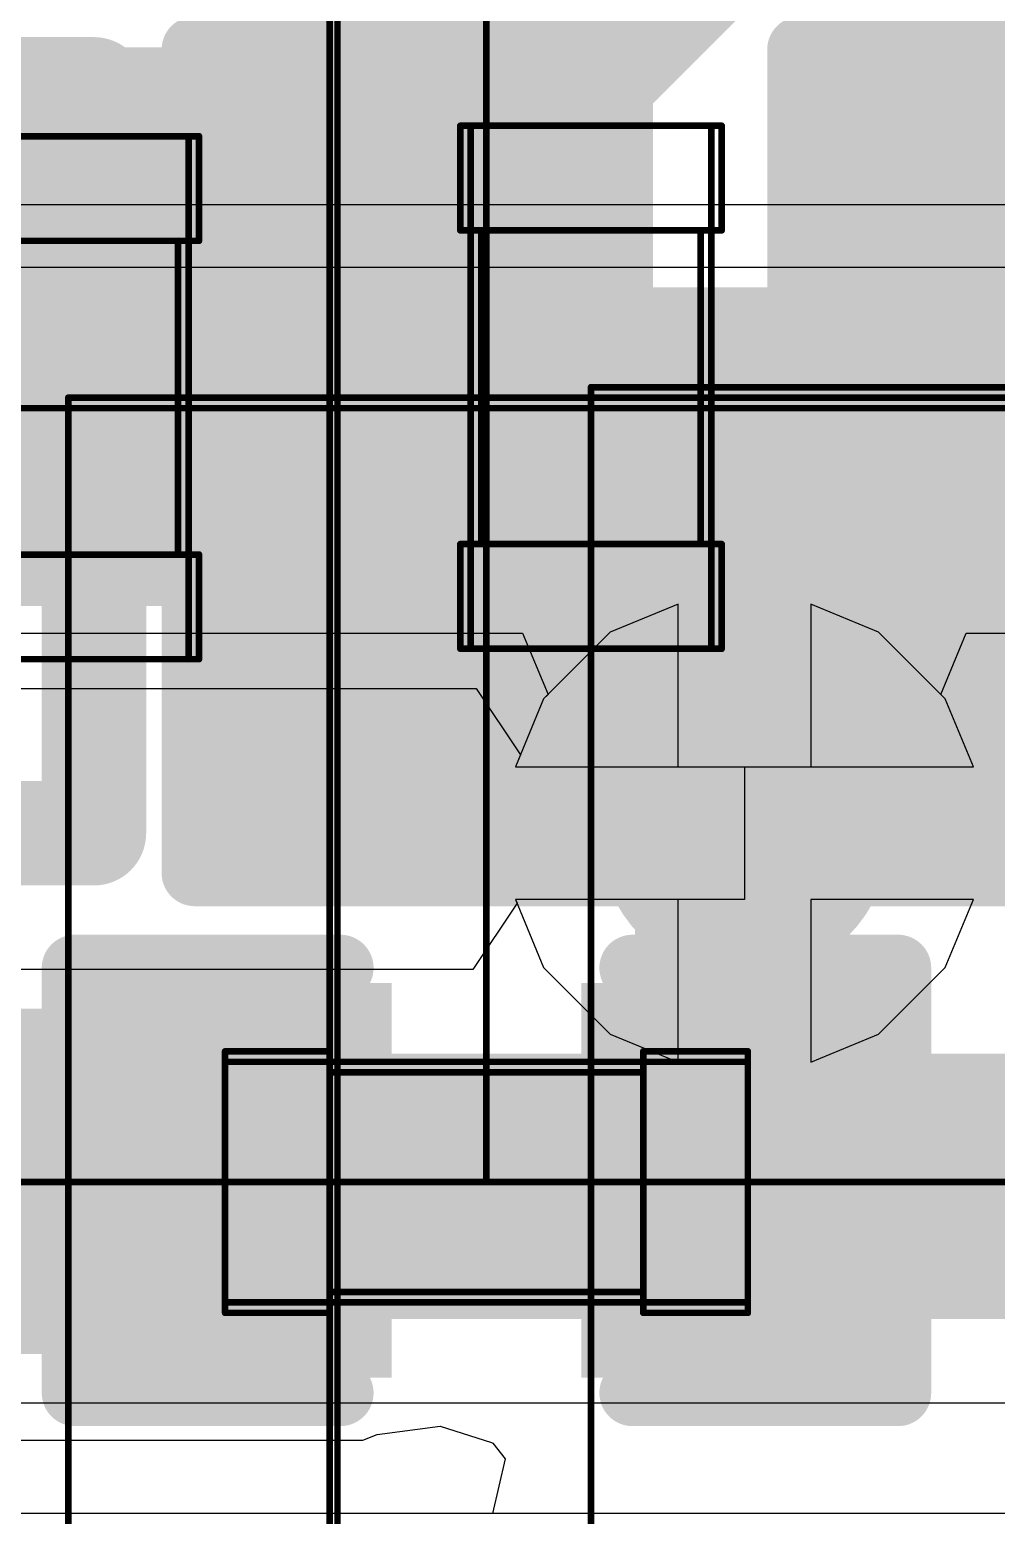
# Model space of a CAD drawing. Header units: inches. Extents: x 0 to 323, y -26 to 38.
# Drawn here: x 12.875 to 14.725, y 0.2 to 3.041 of the extents above; entities that cross this region are included whole.
import ezdxf

# ---------------------------------------------------------------- set-up
doc = ezdxf.new("R2010")
doc.units = ezdxf.units.IN
for name, color, linetype in [('Bottom Layer', 5, 'Continuous'), ('Bottom Solder', 6, 'Continuous'), ('Drill Drawing', 1, 'Continuous'), ('GND', 76, 'Continuous'), ('Mechanical 3', 76, 'Continuous'), ('Power', 16, 'Continuous'), ('Top Layer', 1, 'Continuous'), ('Top Overlay', 2, 'Continuous'), ('Top Paste', 8, 'Continuous'), ('Top Solder', 216, 'Continuous'), ('Via Holes', 16, 'Continuous')]:
    doc.layers.add(name, color=color, linetype=linetype)

# ---------------------------------------------------------------- blocks, each defined once
blk = doc.blocks.new('C___0402_11')
at = {"layer": 'Top Layer'}
for points in [[(-0.6985, -0.3175), (-0.6985, 0.3175), (-0.2413, 0.3175), (-0.2413, -0.3175)], [(0.2413, -0.3175), (0.2413, 0.3175), (0.6985, 0.3175), (0.6985, -0.3175)]]:
    blk.add_hatch(color=1, dxfattribs=at).paths.add_polyline_path(points)
at = {"layer": 'Top Paste'}
for points in [[(-0.6985, -0.3175), (-0.6985, 0.3175), (-0.2413, 0.3175), (-0.2413, -0.3175)], [(0.2413, -0.3175), (0.2413, 0.3175), (0.6985, 0.3175), (0.6985, -0.3175)]]:
    blk.add_hatch(color=8, dxfattribs=at).paths.add_polyline_path(points)
at = {"layer": 'Top Solder'}
for points in [[(-0.7585, -0.3775), (-0.7585, 0.3775), (-0.1813, 0.3775), (-0.1813, -0.3775)], [(0.1813, -0.3775), (0.1813, 0.3775), (0.7585, 0.3775), (0.7585, -0.3775)]]:
    blk.add_hatch(color=216, dxfattribs=at).paths.add_polyline_path(points)
at = {"layer": 'Top Overlay'}
for points in [[(-0.7874, 0.4064, 0.127, 0.127, 0), (-0.2794, 0.4064, 0.127, 0.127, 0)], [(-0.7874, -0.4064, 0.127, 0.127, 0), (-0.7874, 0.4064, 0.127, 0.127, 0)], [(0.2794, 0.4064, 0.127, 0.127, 0), (0.7874, 0.4064, 0.127, 0.127, 0)], [(0.7874, -0.4064, 0.127, 0.127, 0), (0.7874, 0.4064, 0.127, 0.127, 0)], [(-0.7874, -0.4064, 0.127, 0.127, 0), (-0.2794, -0.4064, 0.127, 0.127, 0)], [(0.2794, -0.4064, 0.127, 0.127, 0), (0.7874, -0.4064, 0.127, 0.127, 0)]]:
    blk.add_lwpolyline(points, format="xyseb", dxfattribs=at)
for points in [[(-0.8191, 0.4064, 0.0635, 0.0635, 1), (-0.7556, 0.4064, 0.0635, 0.0635, 1)], [(-0.8191, 0.4064, 0.0635, 0.0635, 1), (-0.7556, 0.4064, 0.0635, 0.0635, 1)], [(-0.3111, 0.4064, 0.0635, 0.0635, 1), (-0.2477, 0.4064, 0.0635, 0.0635, 1)], [(0.2477, 0.4064, 0.0635, 0.0635, 1), (0.3111, 0.4064, 0.0635, 0.0635, 1)], [(0.7556, 0.4064, 0.0635, 0.0635, 1), (0.8191, 0.4064, 0.0635, 0.0635, 1)], [(0.7556, 0.4064, 0.0635, 0.0635, 1), (0.8191, 0.4064, 0.0635, 0.0635, 1)], [(-0.8191, -0.4064, 0.0635, 0.0635, 1), (-0.7556, -0.4064, 0.0635, 0.0635, 1)], [(-0.8191, -0.4064, 0.0635, 0.0635, 1), (-0.7556, -0.4064, 0.0635, 0.0635, 1)], [(-0.3111, -0.4064, 0.0635, 0.0635, 1), (-0.2477, -0.4064, 0.0635, 0.0635, 1)], [(0.2477, -0.4064, 0.0635, 0.0635, 1), (0.3111, -0.4064, 0.0635, 0.0635, 1)], [(0.7556, -0.4064, 0.0635, 0.0635, 1), (0.8191, -0.4064, 0.0635, 0.0635, 1)], [(0.7556, -0.4064, 0.0635, 0.0635, 1), (0.8191, -0.4064, 0.0635, 0.0635, 1)]]:
    blk.add_lwpolyline(points, format="xyseb", close=True, dxfattribs=at)
blk = doc.blocks.new('C___0402_13')
at = {"layer": 'Top Layer'}
for points in [[(-0.6985, -0.3175), (-0.6985, 0.3175), (-0.2413, 0.3175), (-0.2413, -0.3175)], [(0.2413, -0.3175), (0.2413, 0.3175), (0.6985, 0.3175), (0.6985, -0.3175)]]:
    blk.add_hatch(color=1, dxfattribs=at).paths.add_polyline_path(points)
at = {"layer": 'Top Paste'}
for points in [[(-0.6985, -0.3175), (-0.6985, 0.3175), (-0.2413, 0.3175), (-0.2413, -0.3175)], [(0.2413, -0.3175), (0.2413, 0.3175), (0.6985, 0.3175), (0.6985, -0.3175)]]:
    blk.add_hatch(color=8, dxfattribs=at).paths.add_polyline_path(points)
at = {"layer": 'Top Solder'}
for points in [[(-0.7585, -0.3775), (-0.7585, 0.3775), (-0.1813, 0.3775), (-0.1813, -0.3775)], [(0.1813, -0.3775), (0.1813, 0.3775), (0.7585, 0.3775), (0.7585, -0.3775)]]:
    blk.add_hatch(color=216, dxfattribs=at).paths.add_polyline_path(points)
at = {"layer": 'Top Overlay'}
for points in [[(-0.2794, 0.4064, 0.127, 0.127, 0), (-0.7874, 0.4064, 0.127, 0.127, 0)], [(-0.7874, -0.4064, 0.127, 0.127, 0), (-0.7874, 0.4064, 0.127, 0.127, 0)], [(0.7874, 0.4064, 0.127, 0.127, 0), (0.2794, 0.4064, 0.127, 0.127, 0)], [(0.7874, -0.4064, 0.127, 0.127, 0), (0.7874, 0.4064, 0.127, 0.127, 0)], [(-0.2794, -0.4064, 0.127, 0.127, 0), (-0.7874, -0.4064, 0.127, 0.127, 0)], [(0.7874, -0.4064, 0.127, 0.127, 0), (0.2794, -0.4064, 0.127, 0.127, 0)]]:
    blk.add_lwpolyline(points, format="xyseb", dxfattribs=at)
for points in [[(-0.8191, 0.4064, 0.0635, 0.0635, 1), (-0.7556, 0.4064, 0.0635, 0.0635, 1)], [(-0.8191, 0.4064, 0.0635, 0.0635, 1), (-0.7556, 0.4064, 0.0635, 0.0635, 1)], [(-0.3111, 0.4064, 0.0635, 0.0635, 1), (-0.2477, 0.4064, 0.0635, 0.0635, 1)], [(0.2477, 0.4064, 0.0635, 0.0635, 1), (0.3111, 0.4064, 0.0635, 0.0635, 1)], [(0.7556, 0.4064, 0.0635, 0.0635, 1), (0.8191, 0.4064, 0.0635, 0.0635, 1)], [(0.7556, 0.4064, 0.0635, 0.0635, 1), (0.8191, 0.4064, 0.0635, 0.0635, 1)], [(-0.8191, -0.4064, 0.0635, 0.0635, 1), (-0.7556, -0.4064, 0.0635, 0.0635, 1)], [(-0.8191, -0.4064, 0.0635, 0.0635, 1), (-0.7556, -0.4064, 0.0635, 0.0635, 1)], [(-0.3111, -0.4064, 0.0635, 0.0635, 1), (-0.2477, -0.4064, 0.0635, 0.0635, 1)], [(0.2477, -0.4064, 0.0635, 0.0635, 1), (0.3111, -0.4064, 0.0635, 0.0635, 1)], [(0.7556, -0.4064, 0.0635, 0.0635, 1), (0.8191, -0.4064, 0.0635, 0.0635, 1)], [(0.7556, -0.4064, 0.0635, 0.0635, 1), (0.8191, -0.4064, 0.0635, 0.0635, 1)]]:
    blk.add_lwpolyline(points, format="xyseb", close=True, dxfattribs=at)
blk = doc.blocks.new('C___0402_16')
at = {"layer": 'Top Layer'}
for points in [[(-0.6985, -0.3175), (-0.6985, 0.3175), (-0.2413, 0.3175), (-0.2413, -0.3175)], [(0.2413, -0.3175), (0.2413, 0.3175), (0.6985, 0.3175), (0.6985, -0.3175)]]:
    blk.add_hatch(color=1, dxfattribs=at).paths.add_polyline_path(points)
at = {"layer": 'Top Paste'}
for points in [[(-0.6985, -0.3175), (-0.6985, 0.3175), (-0.2413, 0.3175), (-0.2413, -0.3175)], [(0.2413, -0.3175), (0.2413, 0.3175), (0.6985, 0.3175), (0.6985, -0.3175)]]:
    blk.add_hatch(color=8, dxfattribs=at).paths.add_polyline_path(points)
at = {"layer": 'Top Solder'}
for points in [[(-0.7585, -0.3775), (-0.7585, 0.3775), (-0.1813, 0.3775), (-0.1813, -0.3775)], [(0.1813, -0.3775), (0.1813, 0.3775), (0.7585, 0.3775), (0.7585, -0.3775)]]:
    blk.add_hatch(color=216, dxfattribs=at).paths.add_polyline_path(points)
at = {"layer": 'Top Overlay'}
for points in [[(-0.2794, 0.4064, 0.127, 0.127, 0), (-0.7874, 0.4064, 0.127, 0.127, 0)], [(-0.7874, -0.4064, 0.127, 0.127, 0), (-0.7874, 0.4064, 0.127, 0.127, 0)], [(0.7874, 0.4064, 0.127, 0.127, 0), (0.2794, 0.4064, 0.127, 0.127, 0)], [(0.7874, -0.4064, 0.127, 0.127, 0), (0.7874, 0.4064, 0.127, 0.127, 0)], [(-0.2794, -0.4064, 0.127, 0.127, 0), (-0.7874, -0.4064, 0.127, 0.127, 0)], [(0.7874, -0.4064, 0.127, 0.127, 0), (0.2794, -0.4064, 0.127, 0.127, 0)]]:
    blk.add_lwpolyline(points, format="xyseb", dxfattribs=at)
for points in [[(-0.8191, 0.4064, 0.0635, 0.0635, 1), (-0.7556, 0.4064, 0.0635, 0.0635, 1)], [(-0.8191, 0.4064, 0.0635, 0.0635, 1), (-0.7556, 0.4064, 0.0635, 0.0635, 1)], [(-0.3111, 0.4064, 0.0635, 0.0635, 1), (-0.2477, 0.4064, 0.0635, 0.0635, 1)], [(0.2477, 0.4064, 0.0635, 0.0635, 1), (0.3111, 0.4064, 0.0635, 0.0635, 1)], [(0.7556, 0.4064, 0.0635, 0.0635, 1), (0.8191, 0.4064, 0.0635, 0.0635, 1)], [(0.7556, 0.4064, 0.0635, 0.0635, 1), (0.8191, 0.4064, 0.0635, 0.0635, 1)], [(-0.8191, -0.4064, 0.0635, 0.0635, 1), (-0.7556, -0.4064, 0.0635, 0.0635, 1)], [(-0.8191, -0.4064, 0.0635, 0.0635, 1), (-0.7556, -0.4064, 0.0635, 0.0635, 1)], [(-0.3111, -0.4064, 0.0635, 0.0635, 1), (-0.2477, -0.4064, 0.0635, 0.0635, 1)], [(0.2477, -0.4064, 0.0635, 0.0635, 1), (0.3111, -0.4064, 0.0635, 0.0635, 1)], [(0.7556, -0.4064, 0.0635, 0.0635, 1), (0.8191, -0.4064, 0.0635, 0.0635, 1)], [(0.7556, -0.4064, 0.0635, 0.0635, 1), (0.8191, -0.4064, 0.0635, 0.0635, 1)]]:
    blk.add_lwpolyline(points, format="xyseb", close=True, dxfattribs=at)
blk = doc.blocks.new('IND_0402_28')
at = {"layer": 'Top Layer'}
for points in [[(-0.55, 0.3), (-0.15, 0.3), (-0.15, -0.3), (-0.55, -0.3)], [(0.15, 0.3), (0.55, 0.3), (0.55, -0.3), (0.15, -0.3)]]:
    blk.add_hatch(color=1, dxfattribs=at).paths.add_polyline_path(points)
at = {"layer": 'Top Paste'}
for points in [[(-0.55, 0.3), (-0.15, 0.3), (-0.15, -0.3), (-0.55, -0.3)], [(0.15, 0.3), (0.55, 0.3), (0.55, -0.3), (0.15, -0.3)]]:
    blk.add_hatch(color=8, dxfattribs=at).paths.add_polyline_path(points)
at = {"layer": 'Top Solder'}
for points in [[(-0.55, 0.3), (-0.15, 0.3), (-0.15, -0.3), (-0.55, -0.3)], [(0.15, 0.3), (0.55, 0.3), (0.55, -0.3), (0.15, -0.3)]]:
    blk.add_hatch(color=216, dxfattribs=at).paths.add_polyline_path(points)
at = {"layer": 'Top Overlay'}
for points in [[(-0.7112, -0.4572, 0.2, 0.2, 0), (-0.7112, 0.4572, 0.2, 0.2, 0)], [(-0.3048, 0.4572, 0.2, 0.2, 0), (-0.7112, 0.4572, 0.2, 0.2, 0)], [(0.7112, 0.4572, 0.2, 0.2, 0), (-0.3048, 0.4572, 0.2, 0.2, 0)], [(0.7112, -0.4572, 0.2, 0.2, 0), (0.7112, 0.4572, 0.2, 0.2, 0)], [(-0.3048, -0.4572, 0.2, 0.2, 0), (-0.7112, -0.4572, 0.2, 0.2, 0)], [(0.7112, -0.4572, 0.2, 0.2, 0), (-0.3048, -0.4572, 0.2, 0.2, 0)]]:
    blk.add_lwpolyline(points, format="xyseb", dxfattribs=at)
for points in [[(-0.7612, 0.4572, 0.1, 0.1, 1), (-0.6612, 0.4572, 0.1, 0.1, 1)], [(-0.7612, 0.4572, 0.1, 0.1, 1), (-0.6612, 0.4572, 0.1, 0.1, 1)], [(-0.3548, 0.4572, 0.1, 0.1, 1), (-0.2548, 0.4572, 0.1, 0.1, 1)], [(-0.3548, 0.4572, 0.1, 0.1, 1), (-0.2548, 0.4572, 0.1, 0.1, 1)], [(0.6612, 0.4572, 0.1, 0.1, 1), (0.7612, 0.4572, 0.1, 0.1, 1)], [(0.6612, 0.4572, 0.1, 0.1, 1), (0.7612, 0.4572, 0.1, 0.1, 1)], [(-0.7612, -0.4572, 0.1, 0.1, 1), (-0.6612, -0.4572, 0.1, 0.1, 1)], [(-0.7612, -0.4572, 0.1, 0.1, 1), (-0.6612, -0.4572, 0.1, 0.1, 1)], [(-0.3548, -0.4572, 0.1, 0.1, 1), (-0.2548, -0.4572, 0.1, 0.1, 1)], [(-0.3548, -0.4572, 0.1, 0.1, 1), (-0.2548, -0.4572, 0.1, 0.1, 1)], [(0.6612, -0.4572, 0.1, 0.1, 1), (0.7612, -0.4572, 0.1, 0.1, 1)], [(0.6612, -0.4572, 0.1, 0.1, 1), (0.7612, -0.4572, 0.1, 0.1, 1)]]:
    blk.add_lwpolyline(points, format="xyseb", close=True, dxfattribs=at)

msp = doc.modelspace()

# ---------------------------------------------------------------- hatches: boundary and pattern name
at = {"layer": 'Bottom Layer'}
h = msp.add_hatch(color=5, dxfattribs=at)
edge = h.paths.add_edge_path()
edge.add_arc((14.2428, 1.504), 0.25, 0, 360)
at = {"layer": 'Bottom Solder'}
h = msp.add_hatch(color=6, dxfattribs=at)
edge = h.paths.add_edge_path()
edge.add_arc((14.2428, 1.504), 0.15, 0, 360)
at = {"layer": 'GND'}
h = msp.add_hatch(color=76, dxfattribs=at)
edge = h.paths.add_edge_path()
edge.add_arc((14.2428, 1.504), 0.25, 0, 360)
at = {"layer": 'Power'}
h = msp.add_hatch(color=16, dxfattribs=at)
edge = h.paths.add_edge_path()
edge.add_arc((14.2428, 1.504), 0.25, 0, 360)
at = {"layer": 'Top Layer'}
for points in [[(12.2174, 2.3622), (13.9954, 2.3622), (13.9954, 3.0068), (12.2174, 3.0068)], [(13.2801, 1.5167), (16.1859, 1.5167), (16.1859, 2.0374), (13.2801, 2.0374)], [(13.9905, 1.504), (15.9047, 1.504), (15.9047, 2.0374), (13.9905, 2.0374)], [(13.5128, 1.1684), (11.7348, 1.1684), (11.7348, 0.508), (13.5128, 0.508)]]:
    msp.add_hatch(color=1, dxfattribs=at).paths.add_polyline_path(points)
h = msp.add_hatch(color=1, dxfattribs=at)
edge = h.paths.add_edge_path()
edge.add_arc((14.2428, 1.504), 0.25, 0, 360)
at = {"layer": 'Top Solder'}
h = msp.add_hatch(color=216, dxfattribs=at)
edge = h.paths.add_edge_path()
edge.add_arc((14.2428, 1.504), 0.15, 0, 360)
at = {"layer": 'Via Holes'}
h = msp.add_hatch(color=7, dxfattribs=at)
edge = h.paths.add_edge_path()
edge.add_arc((14.2428, 1.504), 0.15, 0, 360)

# ---------------------------------------------------------------- linework, layer by layer
at = {"layer": 'Bottom Layer'}
for p, q in [((20.3022, 2.5857), (11.7676, 2.5857)), ((11.4621, 1.8865), (13.8184, 1.8865)), ((13.8184, 1.8865), (13.867, 1.7692)), ((14.6186, 1.7692), (14.6672, 1.8865)), ((14.6672, 1.8865), (14.8906, 1.8865)), ((13.867, 1.7692), (13.8586, 1.7608)), ((14.627, 1.7608), (14.6186, 1.7692)), ((13.8586, 1.7608), (13.8049, 1.631)), ((14.6807, 1.631), (14.627, 1.7608)), ((13.8049, 1.631), (14.6807, 1.631)), ((14.1158, 1.377), (13.8049, 1.377)), ((13.8049, 1.377), (13.8586, 1.2473)), ((14.1158, 1.0661), (14.1158, 1.377)), ((14.6807, 1.377), (14.3698, 1.377)), ((14.3698, 1.377), (14.3698, 1.0661)), ((14.627, 1.2473), (14.6807, 1.377)), ((13.8586, 1.2473), (13.9861, 1.1198)), ((14.4995, 1.1198), (14.627, 1.2473)), ((13.9861, 1.1198), (14.1158, 1.0661)), ((14.3698, 1.0661), (14.4995, 1.1198)), ((21.7238, 0.2032), (8.3343, 0.2032))]:
    msp.add_line(p, q, dxfattribs=at)
msp.add_lwpolyline([(11.5341, 2.2361, 0.381, 0.381, 0), (20.3022, 2.2361, 0.381, 0.381, 0)], format="xyseb", dxfattribs=at)
at = {"layer": 'Drill Drawing'}
for points in [[(14.4968, 1.504, 0.0508, 0.0508, 1), (13.9888, 1.504, 0.0508, 0.0508, 1)], [(13.9761, 1.504, 0.0254, 0.0254, 1), (14.0015, 1.504, 0.0254, 0.0254, 1)], [(14.4841, 1.504, 0.0254, 0.0254, 1), (14.5095, 1.504, 0.0254, 0.0254, 1)]]:
    msp.add_lwpolyline(points, format="xyseb", close=True, dxfattribs=at)
at = {"layer": 'GND'}
for p, q in [((14.1158, 1.942), (13.9861, 1.8882)), ((14.1158, 1.631), (14.1158, 1.942)), ((14.4995, 1.8882), (14.3698, 1.942)), ((14.3698, 1.942), (14.3698, 1.631)), ((13.9861, 1.8882), (13.8586, 1.7608)), ((14.627, 1.7608), (14.4995, 1.8882)), ((13.8586, 1.7608), (13.8049, 1.631)), ((14.6807, 1.631), (14.627, 1.7608)), ((13.8049, 1.631), (14.1158, 1.631)), ((14.3698, 1.631), (14.6807, 1.631)), ((14.1158, 1.377), (13.8049, 1.377)), ((13.8049, 1.377), (13.8586, 1.2473)), ((14.1158, 1.0661), (14.1158, 1.377)), ((14.6807, 1.377), (14.3698, 1.377)), ((14.3698, 1.377), (14.3698, 1.0661)), ((14.627, 1.2473), (14.6807, 1.377)), ((13.8586, 1.2473), (13.9861, 1.1198)), ((14.4995, 1.1198), (14.627, 1.2473)), ((13.9861, 1.1198), (14.1158, 1.0661)), ((14.3698, 1.0661), (14.4995, 1.1198)), ((37.7698, 0.2032), (0.2032, 0.2032))]:
    msp.add_line(p, q, dxfattribs=at)
at = {"layer": 'Mechanical 3'}
for points in [[(13.7492, 0.8368, 0.0127, 0.0127, 0), (13.7492, 8.7815, 0.0127, 0.0127, 0)], [(13.7492, 0.8368, 0.0127, 0.0127, 0), (13.7492, 8.7815, 0.0127, 0.0127, 0)], [(13.4492, 0.2221, 0.0127, 0.0127, 0), (13.4492, 8.1668, 0.0127, 0.0127, 0)], [(13.4492, 0.2221, 0.0127, 0.0127, 0), (13.4492, 8.1668, 0.0127, 0.0127, 0)], [(13.4492, -0.7779, 0.0127, 0.0127, 0), (13.4492, 7.1668, 0.0127, 0.0127, 0)], [(13.4492, -0.7779, 0.0127, 0.0127, 0), (13.4492, 7.1668, 0.0127, 0.0127, 0)], [(13.4492, -1.7779, 0.0127, 0.0127, 0), (13.4492, 6.1668, 0.0127, 0.0127, 0)], [(13.4492, -1.7779, 0.0127, 0.0127, 0), (13.4492, 6.1668, 0.0127, 0.0127, 0)], [(13.4492, -2.7779, 0.0127, 0.0127, 0), (13.4492, 5.1668, 0.0127, 0.0127, 0)], [(13.4492, -2.7779, 0.0127, 0.0127, 0), (13.4492, 5.1668, 0.0127, 0.0127, 0)], [(13.4642, -3.7779, 0.0127, 0.0127, 0), (13.4642, 4.1668, 0.0127, 0.0127, 0)], [(13.4642, -3.7779, 0.0127, 0.0127, 0), (13.4642, 4.1668, 0.0127, 0.0127, 0)], [(12.7192, 2.8368, 0.0127, 0.0127, 0), (13.1792, 2.8368, 0.0127, 0.0127, 0)], [(13.1792, 2.8368, 0.0127, 0.0127, 0), (13.1992, 2.8368, 0.0127, 0.0127, 0)], [(13.1792, 1.8368, 0.0127, 0.0127, 0), (13.1792, 2.8368, 0.0127, 0.0127, 0)], [(13.1992, 2.6368, 0.0127, 0.0127, 0), (13.1992, 2.8368, 0.0127, 0.0127, 0)], [(13.6992, 2.8568, 0.0127, 0.0127, 0), (13.7192, 2.8568, 0.0127, 0.0127, 0)], [(13.6992, 2.6568, 0.0127, 0.0127, 0), (13.6992, 2.8568, 0.0127, 0.0127, 0)], [(13.7192, 2.8568, 0.0127, 0.0127, 0), (14.1792, 2.8568, 0.0127, 0.0127, 0)], [(13.7192, 1.8568, 0.0127, 0.0127, 0), (13.7192, 2.8568, 0.0127, 0.0127, 0)], [(14.1792, 1.8568, 0.0127, 0.0127, 0), (14.1792, 2.8568, 0.0127, 0.0127, 0)], [(14.1792, 2.8568, 0.0127, 0.0127, 0), (14.1992, 2.8568, 0.0127, 0.0127, 0)], [(14.1992, 2.6568, 0.0127, 0.0127, 0), (14.1992, 2.8568, 0.0127, 0.0127, 0)], [(12.7192, 2.6368, 0.0127, 0.0127, 0), (13.1792, 2.6368, 0.0127, 0.0127, 0)], [(13.1592, 2.0368, 0.0127, 0.0127, 0), (13.1592, 2.6368, 0.0127, 0.0127, 0)], [(13.1792, 2.6368, 0.0127, 0.0127, 0), (13.1992, 2.6368, 0.0127, 0.0127, 0)], [(13.6992, 2.6568, 0.0127, 0.0127, 0), (13.7192, 2.6568, 0.0127, 0.0127, 0)], [(13.7192, 2.6568, 0.0127, 0.0127, 0), (14.1792, 2.6568, 0.0127, 0.0127, 0)], [(13.7392, 2.0568, 0.0127, 0.0127, 0), (13.7392, 2.6568, 0.0127, 0.0127, 0)], [(14.1592, 2.0568, 0.0127, 0.0127, 0), (14.1592, 2.6568, 0.0127, 0.0127, 0)], [(14.1792, 2.6568, 0.0127, 0.0127, 0), (14.1992, 2.6568, 0.0127, 0.0127, 0)], [(13.9492, 2.3568, 0.0127, 0.0127, 0), (21.8939, 2.3568, 0.0127, 0.0127, 0)], [(13.9492, 2.3568, 0.0127, 0.0127, 0), (21.8939, 2.3568, 0.0127, 0.0127, 0)], [(13.9492, -1.6156, 0.0127, 0.0127, 0), (13.9492, 2.3568, 0.0127, 0.0127, 0)], [(13.9492, -1.6156, 0.0127, 0.0127, 0), (13.9492, 2.3568, 0.0127, 0.0127, 0)], [(12.9492, 2.3368, 0.0127, 0.0127, 0), (20.8939, 2.3368, 0.0127, 0.0127, 0)], [(12.9492, 2.3368, 0.0127, 0.0127, 0), (20.8939, 2.3368, 0.0127, 0.0127, 0)], [(12.9492, -1.6356, 0.0127, 0.0127, 0), (12.9492, 2.3368, 0.0127, 0.0127, 0)], [(12.9492, -1.6356, 0.0127, 0.0127, 0), (12.9492, 2.3368, 0.0127, 0.0127, 0)], [(11.7492, 2.3168, 0.0127, 0.0127, 0), (19.6939, 2.3168, 0.0127, 0.0127, 0)], [(11.7492, 2.3168, 0.0127, 0.0127, 0), (19.6939, 2.3168, 0.0127, 0.0127, 0)], [(13.6992, 2.0568, 0.0127, 0.0127, 0), (13.7192, 2.0568, 0.0127, 0.0127, 0)], [(13.6992, 1.8568, 0.0127, 0.0127, 0), (13.6992, 2.0568, 0.0127, 0.0127, 0)], [(13.7192, 2.0568, 0.0127, 0.0127, 0), (14.1792, 2.0568, 0.0127, 0.0127, 0)], [(14.1792, 2.0568, 0.0127, 0.0127, 0), (14.1992, 2.0568, 0.0127, 0.0127, 0)], [(14.1992, 1.8568, 0.0127, 0.0127, 0), (14.1992, 2.0568, 0.0127, 0.0127, 0)], [(12.7192, 2.0368, 0.0127, 0.0127, 0), (13.1792, 2.0368, 0.0127, 0.0127, 0)], [(13.1792, 2.0368, 0.0127, 0.0127, 0), (13.1992, 2.0368, 0.0127, 0.0127, 0)], [(13.1992, 1.8368, 0.0127, 0.0127, 0), (13.1992, 2.0368, 0.0127, 0.0127, 0)], [(13.6992, 1.8568, 0.0127, 0.0127, 0), (13.7192, 1.8568, 0.0127, 0.0127, 0)], [(13.7192, 1.8568, 0.0127, 0.0127, 0), (14.1792, 1.8568, 0.0127, 0.0127, 0)], [(14.1792, 1.8568, 0.0127, 0.0127, 0), (14.1992, 1.8568, 0.0127, 0.0127, 0)], [(12.7192, 1.8368, 0.0127, 0.0127, 0), (13.1792, 1.8368, 0.0127, 0.0127, 0)], [(13.1792, 1.8368, 0.0127, 0.0127, 0), (13.1992, 1.8368, 0.0127, 0.0127, 0)], [(13.2492, 1.0668, 0.0127, 0.0127, 0), (13.2492, 1.0868, 0.0127, 0.0127, 0)], [(13.2492, 1.0868, 0.0127, 0.0127, 0), (13.4492, 1.0868, 0.0127, 0.0127, 0)], [(13.4492, 1.0668, 0.0127, 0.0127, 0), (13.4492, 1.0868, 0.0127, 0.0127, 0)], [(14.0492, 1.0668, 0.0127, 0.0127, 0), (14.0492, 1.0868, 0.0127, 0.0127, 0)], [(14.0492, 1.0868, 0.0127, 0.0127, 0), (14.2492, 1.0868, 0.0127, 0.0127, 0)], [(14.2492, 1.0668, 0.0127, 0.0127, 0), (14.2492, 1.0868, 0.0127, 0.0127, 0)], [(13.2492, 1.0668, 0.0127, 0.0127, 0), (14.2492, 1.0668, 0.0127, 0.0127, 0)], [(13.2492, 0.6068, 0.0127, 0.0127, 0), (13.2492, 1.0668, 0.0127, 0.0127, 0)], [(13.4492, 0.6068, 0.0127, 0.0127, 0), (13.4492, 1.0668, 0.0127, 0.0127, 0)], [(13.4492, 1.0468, 0.0127, 0.0127, 0), (14.0492, 1.0468, 0.0127, 0.0127, 0)], [(14.0492, 0.6068, 0.0127, 0.0127, 0), (14.0492, 1.0668, 0.0127, 0.0127, 0)], [(14.2492, 0.6068, 0.0127, 0.0127, 0), (14.2492, 1.0668, 0.0127, 0.0127, 0)], [(12.1768, 0.8368, 0.0127, 0.0127, 0), (16.1492, 0.8368, 0.0127, 0.0127, 0)], [(12.1768, 0.8368, 0.0127, 0.0127, 0), (16.1492, 0.8368, 0.0127, 0.0127, 0)], [(13.7492, 0.8368, 0.0127, 0.0127, 0), (17.7216, 0.8368, 0.0127, 0.0127, 0)], [(13.7492, 0.8368, 0.0127, 0.0127, 0), (17.7216, 0.8368, 0.0127, 0.0127, 0)], [(13.4492, 0.6268, 0.0127, 0.0127, 0), (14.0492, 0.6268, 0.0127, 0.0127, 0)], [(13.2492, 0.6068, 0.0127, 0.0127, 0), (14.2492, 0.6068, 0.0127, 0.0127, 0)], [(13.2492, 0.5868, 0.0127, 0.0127, 0), (13.2492, 0.6068, 0.0127, 0.0127, 0)], [(13.4492, 0.5868, 0.0127, 0.0127, 0), (13.4492, 0.6068, 0.0127, 0.0127, 0)], [(14.0492, 0.5868, 0.0127, 0.0127, 0), (14.0492, 0.6068, 0.0127, 0.0127, 0)], [(14.2492, 0.5868, 0.0127, 0.0127, 0), (14.2492, 0.6068, 0.0127, 0.0127, 0)], [(13.2492, 0.5868, 0.0127, 0.0127, 0), (13.4492, 0.5868, 0.0127, 0.0127, 0)], [(14.0492, 0.5868, 0.0127, 0.0127, 0), (14.2492, 0.5868, 0.0127, 0.0127, 0)]]:
    msp.add_lwpolyline(points, format="xyseb", dxfattribs=at)
for points in [[(13.176, 2.8368, 0.00635, 0.00635, 1), (13.1824, 2.8368, 0.00635, 0.00635, 1)], [(13.176, 2.8368, 0.00635, 0.00635, 1), (13.1824, 2.8368, 0.00635, 0.00635, 1)], [(13.176, 2.8368, 0.00635, 0.00635, 1), (13.1824, 2.8368, 0.00635, 0.00635, 1)], [(13.196, 2.8368, 0.00635, 0.00635, 1), (13.2024, 2.8368, 0.00635, 0.00635, 1)], [(13.196, 2.8368, 0.00635, 0.00635, 1), (13.2024, 2.8368, 0.00635, 0.00635, 1)], [(13.696, 2.8568, 0.00635, 0.00635, 1), (13.7024, 2.8568, 0.00635, 0.00635, 1)], [(13.696, 2.8568, 0.00635, 0.00635, 1), (13.7024, 2.8568, 0.00635, 0.00635, 1)], [(13.716, 2.8568, 0.00635, 0.00635, 1), (13.7224, 2.8568, 0.00635, 0.00635, 1)], [(13.716, 2.8568, 0.00635, 0.00635, 1), (13.7224, 2.8568, 0.00635, 0.00635, 1)], [(13.716, 2.8568, 0.00635, 0.00635, 1), (13.7224, 2.8568, 0.00635, 0.00635, 1)], [(14.176, 2.8568, 0.00635, 0.00635, 1), (14.1824, 2.8568, 0.00635, 0.00635, 1)], [(14.176, 2.8568, 0.00635, 0.00635, 1), (14.1824, 2.8568, 0.00635, 0.00635, 1)], [(14.176, 2.8568, 0.00635, 0.00635, 1), (14.1824, 2.8568, 0.00635, 0.00635, 1)], [(14.196, 2.8568, 0.00635, 0.00635, 1), (14.2024, 2.8568, 0.00635, 0.00635, 1)], [(14.196, 2.8568, 0.00635, 0.00635, 1), (14.2024, 2.8568, 0.00635, 0.00635, 1)], [(13.156, 2.6368, 0.00635, 0.00635, 1), (13.1624, 2.6368, 0.00635, 0.00635, 1)], [(13.176, 2.6368, 0.00635, 0.00635, 1), (13.1824, 2.6368, 0.00635, 0.00635, 1)], [(13.176, 2.6368, 0.00635, 0.00635, 1), (13.1824, 2.6368, 0.00635, 0.00635, 1)], [(13.196, 2.6368, 0.00635, 0.00635, 1), (13.2024, 2.6368, 0.00635, 0.00635, 1)], [(13.196, 2.6368, 0.00635, 0.00635, 1), (13.2024, 2.6368, 0.00635, 0.00635, 1)], [(13.696, 2.6568, 0.00635, 0.00635, 1), (13.7024, 2.6568, 0.00635, 0.00635, 1)], [(13.696, 2.6568, 0.00635, 0.00635, 1), (13.7024, 2.6568, 0.00635, 0.00635, 1)], [(13.716, 2.6568, 0.00635, 0.00635, 1), (13.7224, 2.6568, 0.00635, 0.00635, 1)], [(13.716, 2.6568, 0.00635, 0.00635, 1), (13.7224, 2.6568, 0.00635, 0.00635, 1)], [(13.736, 2.6568, 0.00635, 0.00635, 1), (13.7424, 2.6568, 0.00635, 0.00635, 1)], [(14.156, 2.6568, 0.00635, 0.00635, 1), (14.1624, 2.6568, 0.00635, 0.00635, 1)], [(14.176, 2.6568, 0.00635, 0.00635, 1), (14.1824, 2.6568, 0.00635, 0.00635, 1)], [(14.176, 2.6568, 0.00635, 0.00635, 1), (14.1824, 2.6568, 0.00635, 0.00635, 1)], [(14.196, 2.6568, 0.00635, 0.00635, 1), (14.2024, 2.6568, 0.00635, 0.00635, 1)], [(14.196, 2.6568, 0.00635, 0.00635, 1), (14.2024, 2.6568, 0.00635, 0.00635, 1)], [(13.946, 2.3568, 0.00635, 0.00635, 1), (13.9524, 2.3568, 0.00635, 0.00635, 1)], [(13.946, 2.3568, 0.00635, 0.00635, 1), (13.9524, 2.3568, 0.00635, 0.00635, 1)], [(13.946, 2.3568, 0.00635, 0.00635, 1), (13.9524, 2.3568, 0.00635, 0.00635, 1)], [(13.946, 2.3568, 0.00635, 0.00635, 1), (13.9524, 2.3568, 0.00635, 0.00635, 1)], [(13.9524, 2.3568, 0.00635, 0.00635, 1), (13.946, 2.3568, 0.00635, 0.00635, 1)], [(13.9524, 2.3568, 0.00635, 0.00635, 1), (13.946, 2.3568, 0.00635, 0.00635, 1)], [(13.9444, 2.3568, 0.00317, 0.00317, 1), (13.9476, 2.3568, 0.00317, 0.00317, 1)], [(13.9444, 2.3568, 0.00317, 0.00317, 1), (13.9476, 2.3568, 0.00317, 0.00317, 1)], [(13.9508, 2.3568, 0.00317, 0.00317, 1), (13.954, 2.3568, 0.00317, 0.00317, 1)], [(13.9508, 2.3568, 0.00317, 0.00317, 1), (13.954, 2.3568, 0.00317, 0.00317, 1)], [(12.946, 2.3368, 0.00635, 0.00635, 1), (12.9524, 2.3368, 0.00635, 0.00635, 1)], [(12.946, 2.3368, 0.00635, 0.00635, 1), (12.9524, 2.3368, 0.00635, 0.00635, 1)], [(12.946, 2.3368, 0.00635, 0.00635, 1), (12.9524, 2.3368, 0.00635, 0.00635, 1)], [(12.946, 2.3368, 0.00635, 0.00635, 1), (12.9524, 2.3368, 0.00635, 0.00635, 1)], [(12.9524, 2.3368, 0.00635, 0.00635, 1), (12.946, 2.3368, 0.00635, 0.00635, 1)], [(12.9524, 2.3368, 0.00635, 0.00635, 1), (12.946, 2.3368, 0.00635, 0.00635, 1)], [(12.9444, 2.3368, 0.00317, 0.00317, 1), (12.9476, 2.3368, 0.00317, 0.00317, 1)], [(12.9444, 2.3368, 0.00317, 0.00317, 1), (12.9476, 2.3368, 0.00317, 0.00317, 1)], [(12.9508, 2.3368, 0.00317, 0.00317, 1), (12.954, 2.3368, 0.00317, 0.00317, 1)], [(12.9508, 2.3368, 0.00317, 0.00317, 1), (12.954, 2.3368, 0.00317, 0.00317, 1)], [(13.696, 2.0568, 0.00635, 0.00635, 1), (13.7024, 2.0568, 0.00635, 0.00635, 1)], [(13.696, 2.0568, 0.00635, 0.00635, 1), (13.7024, 2.0568, 0.00635, 0.00635, 1)], [(13.716, 2.0568, 0.00635, 0.00635, 1), (13.7224, 2.0568, 0.00635, 0.00635, 1)], [(13.716, 2.0568, 0.00635, 0.00635, 1), (13.7224, 2.0568, 0.00635, 0.00635, 1)], [(13.736, 2.0568, 0.00635, 0.00635, 1), (13.7424, 2.0568, 0.00635, 0.00635, 1)], [(14.156, 2.0568, 0.00635, 0.00635, 1), (14.1624, 2.0568, 0.00635, 0.00635, 1)], [(14.176, 2.0568, 0.00635, 0.00635, 1), (14.1824, 2.0568, 0.00635, 0.00635, 1)], [(14.176, 2.0568, 0.00635, 0.00635, 1), (14.1824, 2.0568, 0.00635, 0.00635, 1)], [(14.196, 2.0568, 0.00635, 0.00635, 1), (14.2024, 2.0568, 0.00635, 0.00635, 1)], [(14.196, 2.0568, 0.00635, 0.00635, 1), (14.2024, 2.0568, 0.00635, 0.00635, 1)], [(13.156, 2.0368, 0.00635, 0.00635, 1), (13.1624, 2.0368, 0.00635, 0.00635, 1)], [(13.176, 2.0368, 0.00635, 0.00635, 1), (13.1824, 2.0368, 0.00635, 0.00635, 1)], [(13.176, 2.0368, 0.00635, 0.00635, 1), (13.1824, 2.0368, 0.00635, 0.00635, 1)], [(13.196, 2.0368, 0.00635, 0.00635, 1), (13.2024, 2.0368, 0.00635, 0.00635, 1)], [(13.196, 2.0368, 0.00635, 0.00635, 1), (13.2024, 2.0368, 0.00635, 0.00635, 1)], [(13.696, 1.8568, 0.00635, 0.00635, 1), (13.7024, 1.8568, 0.00635, 0.00635, 1)], [(13.696, 1.8568, 0.00635, 0.00635, 1), (13.7024, 1.8568, 0.00635, 0.00635, 1)], [(13.716, 1.8568, 0.00635, 0.00635, 1), (13.7224, 1.8568, 0.00635, 0.00635, 1)], [(13.716, 1.8568, 0.00635, 0.00635, 1), (13.7224, 1.8568, 0.00635, 0.00635, 1)], [(13.716, 1.8568, 0.00635, 0.00635, 1), (13.7224, 1.8568, 0.00635, 0.00635, 1)], [(14.176, 1.8568, 0.00635, 0.00635, 1), (14.1824, 1.8568, 0.00635, 0.00635, 1)], [(14.176, 1.8568, 0.00635, 0.00635, 1), (14.1824, 1.8568, 0.00635, 0.00635, 1)], [(14.176, 1.8568, 0.00635, 0.00635, 1), (14.1824, 1.8568, 0.00635, 0.00635, 1)], [(14.196, 1.8568, 0.00635, 0.00635, 1), (14.2024, 1.8568, 0.00635, 0.00635, 1)], [(14.196, 1.8568, 0.00635, 0.00635, 1), (14.2024, 1.8568, 0.00635, 0.00635, 1)], [(13.176, 1.8368, 0.00635, 0.00635, 1), (13.1824, 1.8368, 0.00635, 0.00635, 1)], [(13.176, 1.8368, 0.00635, 0.00635, 1), (13.1824, 1.8368, 0.00635, 0.00635, 1)], [(13.176, 1.8368, 0.00635, 0.00635, 1), (13.1824, 1.8368, 0.00635, 0.00635, 1)], [(13.196, 1.8368, 0.00635, 0.00635, 1), (13.2024, 1.8368, 0.00635, 0.00635, 1)], [(13.196, 1.8368, 0.00635, 0.00635, 1), (13.2024, 1.8368, 0.00635, 0.00635, 1)], [(13.246, 1.0868, 0.00635, 0.00635, 1), (13.2524, 1.0868, 0.00635, 0.00635, 1)], [(13.246, 1.0868, 0.00635, 0.00635, 1), (13.2524, 1.0868, 0.00635, 0.00635, 1)], [(13.446, 1.0868, 0.00635, 0.00635, 1), (13.4524, 1.0868, 0.00635, 0.00635, 1)], [(13.446, 1.0868, 0.00635, 0.00635, 1), (13.4524, 1.0868, 0.00635, 0.00635, 1)], [(14.046, 1.0868, 0.00635, 0.00635, 1), (14.0524, 1.0868, 0.00635, 0.00635, 1)], [(14.046, 1.0868, 0.00635, 0.00635, 1), (14.0524, 1.0868, 0.00635, 0.00635, 1)], [(14.246, 1.0868, 0.00635, 0.00635, 1), (14.2524, 1.0868, 0.00635, 0.00635, 1)], [(14.246, 1.0868, 0.00635, 0.00635, 1), (14.2524, 1.0868, 0.00635, 0.00635, 1)], [(13.246, 1.0668, 0.00635, 0.00635, 1), (13.2524, 1.0668, 0.00635, 0.00635, 1)], [(13.246, 1.0668, 0.00635, 0.00635, 1), (13.2524, 1.0668, 0.00635, 0.00635, 1)], [(13.246, 1.0668, 0.00635, 0.00635, 1), (13.2524, 1.0668, 0.00635, 0.00635, 1)], [(13.446, 1.0668, 0.00635, 0.00635, 1), (13.4524, 1.0668, 0.00635, 0.00635, 1)], [(13.446, 1.0668, 0.00635, 0.00635, 1), (13.4524, 1.0668, 0.00635, 0.00635, 1)], [(13.446, 1.0468, 0.00635, 0.00635, 1), (13.4524, 1.0468, 0.00635, 0.00635, 1)], [(14.046, 1.0668, 0.00635, 0.00635, 1), (14.0524, 1.0668, 0.00635, 0.00635, 1)], [(14.046, 1.0668, 0.00635, 0.00635, 1), (14.0524, 1.0668, 0.00635, 0.00635, 1)], [(14.046, 1.0468, 0.00635, 0.00635, 1), (14.0524, 1.0468, 0.00635, 0.00635, 1)], [(14.246, 1.0668, 0.00635, 0.00635, 1), (14.2524, 1.0668, 0.00635, 0.00635, 1)], [(14.246, 1.0668, 0.00635, 0.00635, 1), (14.2524, 1.0668, 0.00635, 0.00635, 1)], [(14.246, 1.0668, 0.00635, 0.00635, 1), (14.2524, 1.0668, 0.00635, 0.00635, 1)], [(13.746, 0.8368, 0.00635, 0.00635, 1), (13.7524, 0.8368, 0.00635, 0.00635, 1)], [(13.746, 0.8368, 0.00635, 0.00635, 1), (13.7524, 0.8368, 0.00635, 0.00635, 1)], [(13.746, 0.8368, 0.00635, 0.00635, 1), (13.7524, 0.8368, 0.00635, 0.00635, 1)], [(13.746, 0.8368, 0.00635, 0.00635, 1), (13.7524, 0.8368, 0.00635, 0.00635, 1)], [(13.7524, 0.8368, 0.00635, 0.00635, 1), (13.746, 0.8368, 0.00635, 0.00635, 1)], [(13.7524, 0.8368, 0.00635, 0.00635, 1), (13.746, 0.8368, 0.00635, 0.00635, 1)], [(13.7444, 0.8368, 0.00317, 0.00317, 1), (13.7476, 0.8368, 0.00317, 0.00317, 1)], [(13.7444, 0.8368, 0.00317, 0.00317, 1), (13.7476, 0.8368, 0.00317, 0.00317, 1)], [(13.7508, 0.8368, 0.00317, 0.00317, 1), (13.754, 0.8368, 0.00317, 0.00317, 1)], [(13.7508, 0.8368, 0.00317, 0.00317, 1), (13.754, 0.8368, 0.00317, 0.00317, 1)], [(13.446, 0.6268, 0.00635, 0.00635, 1), (13.4524, 0.6268, 0.00635, 0.00635, 1)], [(14.046, 0.6268, 0.00635, 0.00635, 1), (14.0524, 0.6268, 0.00635, 0.00635, 1)], [(13.246, 0.6068, 0.00635, 0.00635, 1), (13.2524, 0.6068, 0.00635, 0.00635, 1)], [(13.246, 0.6068, 0.00635, 0.00635, 1), (13.2524, 0.6068, 0.00635, 0.00635, 1)], [(13.246, 0.6068, 0.00635, 0.00635, 1), (13.2524, 0.6068, 0.00635, 0.00635, 1)], [(13.446, 0.6068, 0.00635, 0.00635, 1), (13.4524, 0.6068, 0.00635, 0.00635, 1)], [(13.446, 0.6068, 0.00635, 0.00635, 1), (13.4524, 0.6068, 0.00635, 0.00635, 1)], [(14.046, 0.6068, 0.00635, 0.00635, 1), (14.0524, 0.6068, 0.00635, 0.00635, 1)], [(14.046, 0.6068, 0.00635, 0.00635, 1), (14.0524, 0.6068, 0.00635, 0.00635, 1)], [(14.246, 0.6068, 0.00635, 0.00635, 1), (14.2524, 0.6068, 0.00635, 0.00635, 1)], [(14.246, 0.6068, 0.00635, 0.00635, 1), (14.2524, 0.6068, 0.00635, 0.00635, 1)], [(14.246, 0.6068, 0.00635, 0.00635, 1), (14.2524, 0.6068, 0.00635, 0.00635, 1)], [(13.246, 0.5868, 0.00635, 0.00635, 1), (13.2524, 0.5868, 0.00635, 0.00635, 1)], [(13.246, 0.5868, 0.00635, 0.00635, 1), (13.2524, 0.5868, 0.00635, 0.00635, 1)], [(13.446, 0.5868, 0.00635, 0.00635, 1), (13.4524, 0.5868, 0.00635, 0.00635, 1)], [(13.446, 0.5868, 0.00635, 0.00635, 1), (13.4524, 0.5868, 0.00635, 0.00635, 1)], [(14.046, 0.5868, 0.00635, 0.00635, 1), (14.0524, 0.5868, 0.00635, 0.00635, 1)], [(14.046, 0.5868, 0.00635, 0.00635, 1), (14.0524, 0.5868, 0.00635, 0.00635, 1)], [(14.246, 0.5868, 0.00635, 0.00635, 1), (14.2524, 0.5868, 0.00635, 0.00635, 1)], [(14.246, 0.5868, 0.00635, 0.00635, 1), (14.2524, 0.5868, 0.00635, 0.00635, 1)], [(13.446, 0.2221, 0.00635, 0.00635, 1), (13.4524, 0.2221, 0.00635, 0.00635, 1)], [(13.446, 0.2221, 0.00635, 0.00635, 1), (13.4524, 0.2221, 0.00635, 0.00635, 1)]]:
    msp.add_lwpolyline(points, format="xyseb", close=True, dxfattribs=at)
at = {"layer": 'Power'}
for p, q in [((19.2566, 2.7054), (11.9174, 2.7054)), ((12.1048, 1.781), (13.7295, 1.781)), ((13.7295, 1.781), (13.8144, 1.654)), ((13.8144, 1.654), (13.8049, 1.631)), ((13.8049, 1.631), (14.2428, 1.631)), ((14.2428, 1.631), (14.2428, 1.377)), ((13.8077, 1.3701), (13.7229, 1.2431)), ((14.2428, 1.377), (13.8049, 1.377)), ((13.8049, 1.377), (13.8077, 1.3701)), ((13.7229, 1.2431), (12.2272, 1.2431)), ((12.1549, 0.4144), (17.4332, 0.4144)), ((37.7698, 0.2032), (0.2032, 0.2032))]:
    msp.add_line(p, q, dxfattribs=at)
for points in [[(11.8127, 2.4438, 0.2083, 0.2083, 0), (17.5409, 2.4438, 0.2083, 0.2083, 0)], [(11.9965, 2.0426, 0.2083, 0.2083, 0), (23.5257, 2.0426, 0.2083, 0.2083, 0)], [(12.1549, 0.8287, 0.508, 0.508, 0), (17.5055, 0.8287, 0.508, 0.508, 0)]]:
    msp.add_lwpolyline(points, format="xyseb", dxfattribs=at)
at = {"layer": 'Top Layer'}
for p, q in [((13.5398, 0.3542), (13.6603, 0.3701)), ((13.6603, 0.3701), (13.759, 0.3391)), ((11.7348, 0.343), (13.5128, 0.343)), ((13.5128, 0.343), (13.5398, 0.3542)), ((13.759, 0.3391), (13.7615, 0.3373)), ((13.7615, 0.3373), (13.7847, 0.3079)), ((13.7847, 0.3079), (13.7609, 0.2032)), ((13.7609, 0.2032), (0.2032, 0.2032))]:
    msp.add_line(p, q, dxfattribs=at)
for points in [[(13.8704, 2.8788, 0.25, 0.25, 0), (14.8778, 3.8862, 0.25, 0.25, 0)], [(13.8704, 2.796, 0.25, 0.25, 0), (13.8704, 2.8788, 0.25, 0.25, 0)], [(13.716, 2.6416, 0.25, 0.25, 0), (13.8704, 2.796, 0.25, 0.25, 0)], [(12.541, 2.6614, 0.4, 0.4, 0), (13.1064, 2.6614, 0.4, 0.4, 0)], [(13.1064, 2.6614, 0.4, 0.4, 0), (13.5739, 2.6614, 0.4, 0.4, 0)], [(13.5976, 2.6851, 0.25, 0.25, 0), (13.6865, 2.6851, 0.25, 0.25, 0)], [(13.1064, 2.6416, 0.25, 0.25, 0), (13.716, 2.6416, 0.25, 0.25, 0)], [(14.2332, 1.4945, 0.4, 0.4, 0), (14.2428, 1.504, 0.4, 0.4, 0)], [(14.2332, 0.8541, 0.4, 0.4, 0), (14.2332, 1.4945, 0.4, 0.4, 0)], [(14.2191, 0.84, 0.4, 0.4, 0), (14.2332, 0.8541, 0.4, 0.4, 0)], [(14.2191, 0.84, 0.4, 0.4, 0), (14.2207, 0.8384, 0.4, 0.4, 0)], [(12.1418, 0.8418, 0.3, 0.3, 0), (12.7744, 0.8418, 0.3, 0.3, 0)], [(12.7006, 0.84, 0.3, 0.3, 0), (13.2793, 0.84, 0.3, 0.3, 0)]]:
    msp.add_lwpolyline(points, format="xyseb", dxfattribs=at)
for points in [[(13.8079, 2.8788, 0.125, 0.125, 1), (13.9329, 2.8788, 0.125, 0.125, 1)], [(13.8079, 2.8788, 0.125, 0.125, 1), (13.9329, 2.8788, 0.125, 0.125, 1)], [(13.8079, 2.796, 0.125, 0.125, 1), (13.9329, 2.796, 0.125, 0.125, 1)], [(13.8079, 2.796, 0.125, 0.125, 1), (13.9329, 2.796, 0.125, 0.125, 1)], [(13.0064, 2.6614, 0.2, 0.2, 1), (13.2064, 2.6614, 0.2, 0.2, 1)], [(13.0064, 2.6614, 0.2, 0.2, 1), (13.2064, 2.6614, 0.2, 0.2, 1)], [(13.4739, 2.6614, 0.2, 0.2, 1), (13.6739, 2.6614, 0.2, 0.2, 1)], [(13.5351, 2.6851, 0.125, 0.125, 1), (13.6601, 2.6851, 0.125, 0.125, 1)], [(13.624, 2.6851, 0.125, 0.125, 1), (13.749, 2.6851, 0.125, 0.125, 1)], [(13.0439, 2.6416, 0.125, 0.125, 1), (13.1689, 2.6416, 0.125, 0.125, 1)], [(13.6535, 2.6416, 0.125, 0.125, 1), (13.7785, 2.6416, 0.125, 0.125, 1)], [(13.6535, 2.6416, 0.125, 0.125, 1), (13.7785, 2.6416, 0.125, 0.125, 1)], [(14.1332, 1.4945, 0.2, 0.2, 1), (14.3332, 1.4945, 0.2, 0.2, 1)], [(14.1332, 1.4945, 0.2, 0.2, 1), (14.3332, 1.4945, 0.2, 0.2, 1)], [(14.1428, 1.504, 0.2, 0.2, 1), (14.3428, 1.504, 0.2, 0.2, 1)], [(14.1332, 0.8541, 0.2, 0.2, 1), (14.3332, 0.8541, 0.2, 0.2, 1)], [(14.1332, 0.8541, 0.2, 0.2, 1), (14.3332, 0.8541, 0.2, 0.2, 1)], [(14.1191, 0.84, 0.2, 0.2, 1), (14.3191, 0.84, 0.2, 0.2, 1)], [(14.1191, 0.84, 0.2, 0.2, 1), (14.3191, 0.84, 0.2, 0.2, 1)], [(14.1207, 0.8384, 0.2, 0.2, 1), (14.3207, 0.8384, 0.2, 0.2, 1)], [(12.6994, 0.8418, 0.15, 0.15, 1), (12.8494, 0.8418, 0.15, 0.15, 1)], [(13.2043, 0.84, 0.15, 0.15, 1), (13.3543, 0.84, 0.15, 0.15, 1)]]:
    msp.add_lwpolyline(points, format="xyseb", close=True, dxfattribs=at)

# ---------------------------------------------------------------- block references
at = {"rotation": 270}
for name, p in [('C___0402_16', (13.5976, 2.2152)), ('C___0402_13', (14.7562, 2.2152)), ('IND_0402_28', (12.541, 2.2152))]:
    msp.add_blockref(name, p, dxfattribs=at)
msp.add_blockref('C___0402_11', (13.7492, 0.84))

doc.saveas('drawing.dxf')
